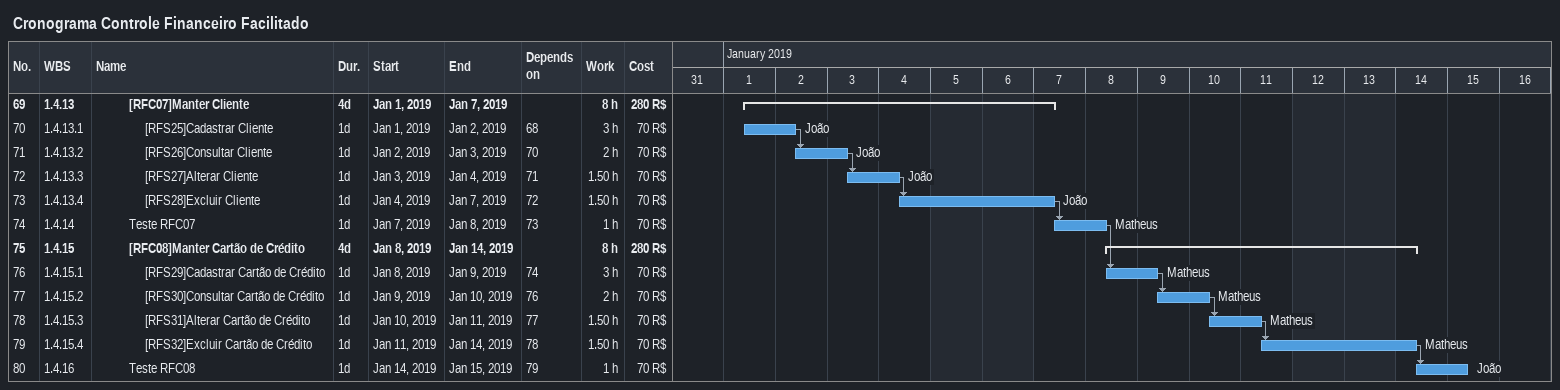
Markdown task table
Cronograma Controle Financeiro Facilitado

| ID | WBS | Task | Duration | Start | Finish | Predecessors | Resources | Work (h) | Cost (R$) |
|---|---|---|---|---|---|---|---|---|---|
| 69 | 1.4.13 | **[RFC07]Manter Cliente** | 4d | 2019-01-01 | 2019-01-07 |  |  | 8 | 280 |
| 70 | 1.4.13.1 | [RFS25]Cadastrar Cliente | 1d | 2019-01-01 | 2019-01-02 | 68 | João | 3 | 70 |
| 71 | 1.4.13.2 | [RFS26]Consultar Cliente | 1d | 2019-01-02 | 2019-01-03 | 70 | João | 2 | 70 |
| 72 | 1.4.13.3 | [RFS27]Alterar Cliente | 1d | 2019-01-03 | 2019-01-04 | 71 | João | 1.50 | 70 |
| 73 | 1.4.13.4 | [RFS28]Excluir Cliente | 1d | 2019-01-04 | 2019-01-07 | 72 | João | 1.50 | 70 |
| 74 | 1.4.14 | Teste RFC07 | 1d | 2019-01-07 | 2019-01-08 | 73 | Matheus | 1 | 70 |
| 75 | 1.4.15 | **[RFC08]Manter Cartão de Crédito** | 4d | 2019-01-08 | 2019-01-14 |  |  | 8 | 280 |
| 76 | 1.4.15.1 | [RFS29]Cadastrar Cartão de Crédito | 1d | 2019-01-08 | 2019-01-09 | 74 | Matheus | 3 | 70 |
| 77 | 1.4.15.2 | [RFS30]Consultar Cartão de Crédito | 1d | 2019-01-09 | 2019-01-10 | 76 | Matheus | 2 | 70 |
| 78 | 1.4.15.3 | [RFS31]Alterar Cartão de Crédito | 1d | 2019-01-10 | 2019-01-11 | 77 | Matheus | 1.50 | 70 |
| 79 | 1.4.15.4 | [RFS32]Excluir Cartão de Crédito | 1d | 2019-01-11 | 2019-01-14 | 78 | Matheus | 1.50 | 70 |
| 80 | 1.4.16 | Teste RFC08 | 1d | 2019-01-14 | 2019-01-15 | 79 | João | 1 | 70 |
